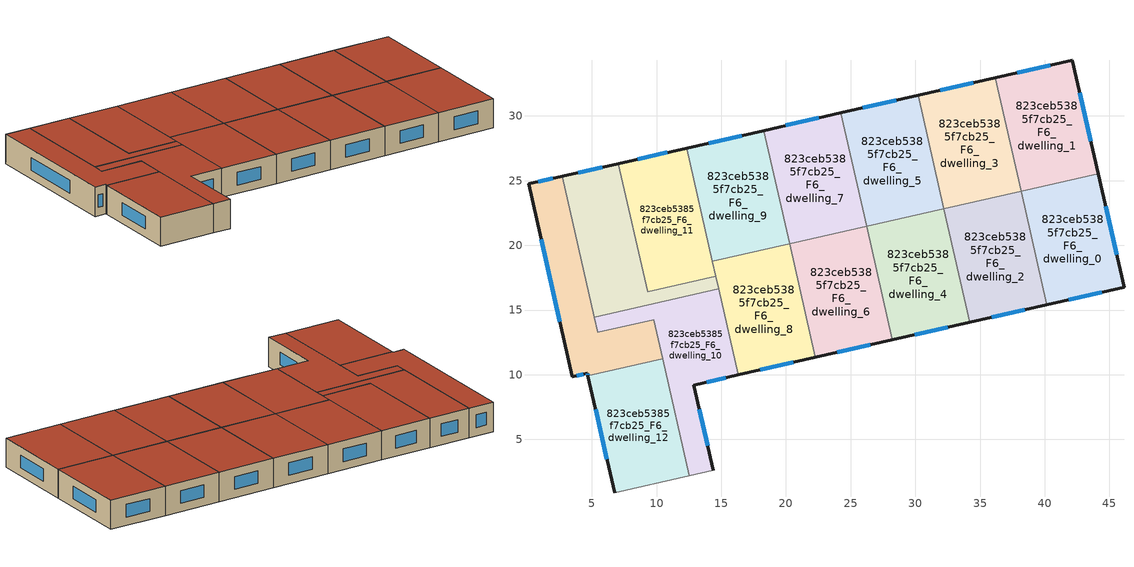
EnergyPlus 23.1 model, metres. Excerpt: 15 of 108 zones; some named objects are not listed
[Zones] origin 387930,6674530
823ceb5385f7cb25_F6_dwelling_0
 floor to 823ceb5385f7cb25_F5_dwelling_0 (EU_floor_Construction): 44.13,25.53 46.12,16.76 40.16,15.41 38.16,24.17 z18
 wall outside (EU_wall_Construction): 40.16,15.41 46.12,16.76 44.13,25.53 z18:21
 wall to 823ceb5385f7cb25_F6_dwelling_1 (EU_wall_Construction): 44.13,25.53 38.16,24.17 z18:21
 wall to 823ceb5385f7cb25_F6_dwelling_2 (EU_wall_Construction): 38.17,24.17 40.16,15.41 z18:21
 window (EU_Window_Construction): 45.55,19.27 44.7,23.02 / 41.86,15.79 44.42,16.38 z18.86:20.14
 roof outside (EU_roof_Construction): 46.12,16.76 44.13,25.53 38.16,24.17 40.16,15.41 z21
823ceb5385f7cb25_F6_dwelling_1
 floor to 823ceb5385f7cb25_F5_dwelling_1 (EU_floor_Construction): 42.14,34.29 44.13,25.53 38.16,24.17 36.17,32.94 z18
 wall outside (EU_wall_Construction): 44.13,25.53 42.14,34.29 36.17,32.94 z18:21
 wall to 823ceb5385f7cb25_F6_dwelling_3 (EU_wall_Construction): 36.17,32.94 38.16,24.17 z18:21
 window (EU_Window_Construction): 43.56,28.03 42.71,31.79 / 40.44,33.91 37.88,33.33 z18.86:20.14
 roof outside (EU_roof_Construction): 44.13,25.53 42.14,34.29 36.17,32.94 38.16,24.17 z21
823ceb5385f7cb25_F6_dwelling_10
 floor to 823ceb5385f7cb25_F5_dwelling_10 (EU_floor_Construction): 14.79,16.63 16.3,9.98 12.88,9.21 14.38,2.62 12.53,2.21 9.79,14.26 5.45,13.28 5.19,14.45 z18
 wall outside (EU_wall_Construction): 14.38,2.62 12.88,9.21 16.3,9.98 z18:21
 wall adiabatic (EU_wall_Construction): 12.53,2.21 14.38,2.62 z18:21
 wall to 823ceb5385f7cb25_F6_dwelling_14 (EU_wall_Construction): 5.19,14.45 5.45,13.28 9.79,14.26 10.47,11.25 z18:21
 wall to 823ceb5385f7cb25_F6_dwelling_13 (EU_wall_Construction): 14.79,16.63 5.19,14.45 z18:21
 wall to 823ceb5385f7cb25_F6_dwelling_12 (EU_wall_Construction): 10.47,11.25 12.53,2.21 z18:21
 wall to 823ceb5385f7cb25_F6_dwelling_8 (EU_wall_Construction): 16.3,9.98 14.79,16.63 z18:21
 window (EU_Window_Construction): 13.95,4.5 13.31,7.33 / 13.86,9.43 15.33,9.76 z18.86:20.14
 roof outside (EU_roof_Construction): 14.38,2.62 12.88,9.21 16.3,9.98 14.79,16.63 5.19,14.45 5.45,13.28 9.79,14.26 12.53,2.21 z21
823ceb5385f7cb25_F6_dwelling_11
 floor to 823ceb5385f7cb25_F5_dwelling_11 (EU_floor_Construction): 12.32,27.52 14.57,17.6 9.3,16.4 7.05,26.32 z18
 wall outside (EU_wall_Construction): 12.32,27.52 7.05,26.32 z18:21
 wall to 823ceb5385f7cb25_F6_dwelling_13 (EU_wall_Construction): 7.05,26.32 9.3,16.4 14.57,17.6 z18:21
 wall to 823ceb5385f7cb25_F6_dwelling_9 (EU_wall_Construction): 14.31,18.75 12.32,27.52 z18:21
 wall to 823ceb5385f7cb25_F6_dwelling_8 (EU_wall_Construction): 14.57,17.6 14.31,18.75 z18:21
 window (EU_Window_Construction): 10.81,27.18 8.56,26.67 z18.86:20.14
 roof outside (EU_roof_Construction): 14.57,17.6 12.32,27.52 7.05,26.32 9.3,16.4 z21
823ceb5385f7cb25_F6_dwelling_12
 floor to 823ceb5385f7cb25_F5_dwelling_12 (EU_floor_Construction): 10.47,11.25 12.53,2.21 6.75,0.89 4.69,9.94 z18
 wall outside (EU_wall_Construction): 4.69,9.94 6.75,0.89 z18:21
 wall to 823ceb5385f7cb25_F6_dwelling_14 (EU_wall_Construction): 10.47,11.25 4.69,9.94 z18:21
 wall adiabatic (EU_wall_Construction): 6.75,0.89 12.53,2.21 z18:21
 window (EU_Window_Construction): 5.28,7.35 6.16,3.48 z18.86:20.14
 roof outside (EU_roof_Construction): 12.53,2.21 10.47,11.25 4.69,9.94 6.75,0.89 z21
823ceb5385f7cb25_F6_dwelling_13
 floor to 823ceb5385f7cb25_F5_dwelling_13 (EU_floor_Construction): 7.05,26.32 9.3,16.4 14.57,17.6 14.79,16.63 5.19,14.45 2.72,25.34 z18
 wall outside (EU_wall_Construction): 7.05,26.32 2.72,25.34 z18:21
 wall to 823ceb5385f7cb25_F6_dwelling_14 (EU_wall_Construction): 2.72,25.34 5.19,14.45 z18:21
 wall to 823ceb5385f7cb25_F6_dwelling_8 (EU_wall_Construction): 14.79,16.63 14.57,17.6 z18:21
 window (EU_Window_Construction): 5.81,26.04 3.95,25.62 z18.86:20.14
 roof outside (EU_roof_Construction): 14.79,16.63 14.57,17.6 9.3,16.4 7.05,26.32 2.72,25.34 5.19,14.45 z21
823ceb5385f7cb25_F6_dwelling_14
 floor to 823ceb5385f7cb25_F5_dwelling_14 (EU_floor_Construction): 2.72,25.34 5.45,13.28 9.79,14.26 10.47,11.25 4.69,9.94 4.66,10.11 3.48,9.84 0.1,24.75 z18
 wall outside (EU_wall_Construction): 2.72,25.34 0.1,24.75 3.48,9.84 4.66,10.11 4.69,9.94 z18:21
 window (EU_Window_Construction): 1.97,25.17 0.85,24.92 / 4.67,10.06 4.68,9.99 / 3.82,9.92 4.32,10.03 / 1.07,20.49 2.52,14.1 z18.86:20.14
 roof outside (EU_roof_Construction): 10.47,11.25 9.79,14.26 5.45,13.28 2.72,25.34 0.1,24.75 3.48,9.84 4.66,10.11 4.69,9.94 z21
823ceb5385f7cb25_F6_dwelling_2
 floor to 823ceb5385f7cb25_F5_dwelling_2 (EU_floor_Construction): 38.16,24.17 40.16,15.41 34.19,14.05 32.2,22.82 z18
 wall outside (EU_wall_Construction): 34.19,14.05 40.16,15.41 z18:21
 wall to 823ceb5385f7cb25_F6_dwelling_3 (EU_wall_Construction): 38.16,24.17 32.2,22.82 z18:21
 wall to 823ceb5385f7cb25_F6_dwelling_4 (EU_wall_Construction): 32.2,22.82 34.19,14.05 z18:21
 window (EU_Window_Construction): 35.9,14.44 38.45,15.02 z18.86:20.14
 roof outside (EU_roof_Construction): 40.16,15.41 38.16,24.17 32.2,22.82 34.19,14.05 z21
823ceb5385f7cb25_F6_dwelling_3
 floor to 823ceb5385f7cb25_F5_dwelling_3 (EU_floor_Construction): 36.17,32.94 38.16,24.17 32.2,22.82 30.21,31.58 z18
 wall outside (EU_wall_Construction): 36.17,32.94 30.21,31.58 z18:21
 wall to 823ceb5385f7cb25_F6_dwelling_5 (EU_wall_Construction): 30.21,31.58 32.2,22.82 z18:21
 window (EU_Window_Construction): 34.47,32.55 31.91,31.97 z18.86:20.14
 roof outside (EU_roof_Construction): 38.16,24.17 36.17,32.94 30.21,31.58 32.2,22.82 z21
823ceb5385f7cb25_F6_dwelling_4
 floor to 823ceb5385f7cb25_F5_dwelling_4 (EU_floor_Construction): 32.2,22.82 34.19,14.05 28.23,12.7 26.24,21.46 z18
 wall outside (EU_wall_Construction): 28.23,12.7 34.19,14.05 z18:21
 wall to 823ceb5385f7cb25_F6_dwelling_6 (EU_wall_Construction): 26.24,21.46 28.23,12.7 z18:21
 wall to 823ceb5385f7cb25_F6_dwelling_5 (EU_wall_Construction): 32.2,22.82 26.24,21.46 z18:21
 window (EU_Window_Construction): 29.93,13.08 32.49,13.66 z18.86:20.14
 roof outside (EU_roof_Construction): 34.19,14.05 32.2,22.82 26.24,21.46 28.23,12.7 z21
823ceb5385f7cb25_F6_dwelling_5
 floor to 823ceb5385f7cb25_F5_dwelling_5 (EU_floor_Construction): 30.21,31.58 32.2,22.82 26.24,21.46 24.25,30.23 z18
 wall outside (EU_wall_Construction): 30.21,31.58 24.25,30.23 z18:21
 wall to 823ceb5385f7cb25_F6_dwelling_7 (EU_wall_Construction): 24.25,30.23 26.24,21.46 z18:21
 window (EU_Window_Construction): 28.51,31.2 25.95,30.62 z18.86:20.14
 roof outside (EU_roof_Construction): 32.2,22.82 30.21,31.58 24.25,30.23 26.24,21.46 z21
823ceb5385f7cb25_F6_dwelling_6
 floor to 823ceb5385f7cb25_F5_dwelling_6 (EU_floor_Construction): 26.24,21.46 28.23,12.7 22.27,11.34 20.27,20.11 z18
 wall outside (EU_wall_Construction): 22.27,11.34 28.23,12.7 z18:21
 wall to 823ceb5385f7cb25_F6_dwelling_7 (EU_wall_Construction): 26.24,21.46 20.27,20.11 z18:21
 wall to 823ceb5385f7cb25_F6_dwelling_8 (EU_wall_Construction): 20.27,20.11 22.27,11.34 z18:21
 window (EU_Window_Construction): 23.97,11.73 26.52,12.31 z18.86:20.14
 roof outside (EU_roof_Construction): 28.23,12.7 26.24,21.46 20.27,20.11 22.27,11.34 z21
823ceb5385f7cb25_F6_dwelling_7
 floor to 823ceb5385f7cb25_F5_dwelling_7 (EU_floor_Construction): 24.25,30.23 26.24,21.46 20.27,20.11 18.28,28.88 z18
 wall outside (EU_wall_Construction): 24.25,30.23 18.28,28.88 z18:21
 wall to 823ceb5385f7cb25_F6_dwelling_9 (EU_wall_Construction): 18.28,28.88 20.27,20.11 z18:21
 window (EU_Window_Construction): 22.54,29.84 19.99,29.26 z18.86:20.14
 roof outside (EU_roof_Construction): 26.24,21.46 24.25,30.23 18.28,28.88 20.27,20.11 z21
823ceb5385f7cb25_F6_dwelling_8
 floor to 823ceb5385f7cb25_F5_dwelling_8 (EU_floor_Construction): 20.27,20.11 22.27,11.34 16.3,9.98 14.31,18.75 z18
 wall outside (EU_wall_Construction): 16.3,9.98 22.27,11.34 z18:21
 wall to 823ceb5385f7cb25_F6_dwelling_9 (EU_wall_Construction): 20.27,20.11 14.31,18.75 z18:21
 window (EU_Window_Construction): 18.01,10.37 20.56,10.95 z18.86:20.14
 roof outside (EU_roof_Construction): 22.27,11.34 20.27,20.11 14.31,18.75 16.3,9.98 z21
823ceb5385f7cb25_F6_dwelling_9
 floor to 823ceb5385f7cb25_F5_dwelling_9 (EU_floor_Construction): 18.28,28.88 20.27,20.11 14.31,18.75 12.32,27.52 z18
 wall outside (EU_wall_Construction): 18.28,28.88 12.32,27.52 z18:21
 window (EU_Window_Construction): 16.58,28.49 14.02,27.91 z18.86:20.14
 roof outside (EU_roof_Construction): 20.27,20.11 18.28,28.88 12.32,27.52 14.31,18.75 z21
[Building]
EU S2 Campaign: North Axis=0; Terrain=City; Solar Distribution=FullExterior
[Site:Location]
Helsinki-Vantaa.AP: Latitude=60.317; Longitude=24.963; Time Zone=2; Elevation=54.6
[SizingPeriod:WeatherFileDays]
AnnualSizingPeriod: Begin Month=1; Begin Day of Month=1; End Month=12; End Day of Month=31; Day of Week for Start Day=Monday; Use Weather File Daylight Saving Period=No; Use Weather File Rain and Snow Indicators=No
[MATERIAL]
EU_InternalMass_Material: Roughness=MediumRough; Thickness=0.1; Conductivity=1; Density=1800; Specific Heat=900; Thermal Absorptance=0.9; Solar Absorptance=0.7; Visible Absorptance=0.7
[MATERIAL:NOMASS] Roughness=MediumRough; Thermal Absorptance=0.9; Solar Absorptance=0.7; Visible Absorptance=0.7
Name | Thermal Resistance
EU_wall_NoMass | 5.91765
EU_roof_NoMass | 11.1778
EU_floor_NoMass | 6.2875
[WINDOWMATERIAL:SIMPLEGLAZINGSYSTEM]
EU_Window_SimpleGlazing: UFactor=0.994035; Solar Heat Gain Coefficient=0.7; Visible Transmittance=0.7
[CONSTRUCTION]
EU_wall_Construction: EU_wall_NoMass
EU_roof_Construction: EU_roof_NoMass
EU_floor_Construction: EU_floor_NoMass
EU_Window_Construction: EU_Window_SimpleGlazing
EU_InternalMass_Construction: EU_InternalMass_Material
[ZONE] Type=1; Multiplier=1; Ceiling Height=autocalculate; Floor Area=autocalculate; Part of Total Floor Area=Yes
Name | Volume
823ceb5385f7cb25_F6_dwelling_0 | 164.96
823ceb5385f7cb25_F6_dwelling_1 | 164.955
823ceb5385f7cb25_F6_dwelling_10 | 164.94
823ceb5385f7cb25_F6_dwelling_11 | 164.931
823ceb5385f7cb25_F6_dwelling_12; 823ceb5385f7cb25_F6_dwelling_4 | 164.947
823ceb5385f7cb25_F6_dwelling_13 | 164.944
823ceb5385f7cb25_F6_dwelling_14 | 164.949
823ceb5385f7cb25_F6_dwelling_2 | 164.935
823ceb5385f7cb25_F6_dwelling_3; 823ceb5385f7cb25_F6_dwelling_6 | 164.938
823ceb5385f7cb25_F6_dwelling_5 | 164.952
823ceb5385f7cb25_F6_dwelling_7; 823ceb5385f7cb25_F6_dwelling_8 | 164.933
823ceb5385f7cb25_F6_dwelling_9 | 164.957
[INTERNALMASS] Construction=EU_InternalMass_Construction
Name | Zone or ZoneList | Surface Area
823ceb5385f7cb25_F6_dwelling_0_EU_InternalMass | 823ceb5385f7cb25_F6_dwelling_0 | 54.9856
823ceb5385f7cb25_F6_dwelling_1_EU_InternalMass | 823ceb5385f7cb25_F6_dwelling_1 | 54.9866
823ceb5385f7cb25_F6_dwelling_2_EU_InternalMass | 823ceb5385f7cb25_F6_dwelling_2 | 54.9782
823ceb5385f7cb25_F6_dwelling_3_EU_InternalMass | 823ceb5385f7cb25_F6_dwelling_3 | 54.9803
823ceb5385f7cb25_F6_dwelling_4_EU_InternalMass | 823ceb5385f7cb25_F6_dwelling_4 | 54.9822
823ceb5385f7cb25_F6_dwelling_5_EU_InternalMass | 823ceb5385f7cb25_F6_dwelling_5 | 54.9857
823ceb5385f7cb25_F6_dwelling_6_EU_InternalMass | 823ceb5385f7cb25_F6_dwelling_6 | 54.9797
823ceb5385f7cb25_F6_dwelling_7_EU_InternalMass | 823ceb5385f7cb25_F6_dwelling_7 | 54.9778
823ceb5385f7cb25_F6_dwelling_8_EU_InternalMass | 823ceb5385f7cb25_F6_dwelling_8 | 54.9777
823ceb5385f7cb25_F6_dwelling_9_EU_InternalMass | 823ceb5385f7cb25_F6_dwelling_9 | 54.9857
823ceb5385f7cb25_F6_dwelling_10_EU_InternalMass | 823ceb5385f7cb25_F6_dwelling_10 | 54.9795
823ceb5385f7cb25_F6_dwelling_11_EU_InternalMass | 823ceb5385f7cb25_F6_dwelling_11 | 54.9773
823ceb5385f7cb25_F6_dwelling_12_EU_InternalMass | 823ceb5385f7cb25_F6_dwelling_12 | 54.9817
823ceb5385f7cb25_F6_dwelling_13_EU_InternalMass | 823ceb5385f7cb25_F6_dwelling_13 | 54.9811
823ceb5385f7cb25_F6_dwelling_14_EU_InternalMass | 823ceb5385f7cb25_F6_dwelling_14 | 54.9834
[OTHEREQUIPMENT] Fuel Type=Electricity; Design Level Calculation Method=Watts/Area; Power per Zone Floor Area=1; Fraction Latent=0; Fraction Radiant=0; Fraction Lost=0; Carbon Dioxide Generation Rate=0; EndUse Subcategory=EU_Step8_InternalGains
Name | Zone or ZoneList or Space or SpaceList | Schedule
EU_Step8_InternalGain_823ceb5385f7cb25_F6_dwelling_0_f000 | 823ceb5385f7cb25_F6_dwelling_0 | EU_Step8_GainSchedule_823ceb5385f7cb25_F6_dwelling_0_f000
EU_Step8_InternalGain_823ceb5385f7cb25_F6_dwelling_1_f000 | 823ceb5385f7cb25_F6_dwelling_1 | EU_Step8_GainSchedule_823ceb5385f7cb25_F6_dwelling_1_f000
EU_Step8_InternalGain_823ceb5385f7cb25_F6_dwelling_2_f000 | 823ceb5385f7cb25_F6_dwelling_2 | EU_Step8_GainSchedule_823ceb5385f7cb25_F6_dwelling_2_f000
EU_Step8_InternalGain_823ceb5385f7cb25_F6_dwelling_3_f000 | 823ceb5385f7cb25_F6_dwelling_3 | EU_Step8_GainSchedule_823ceb5385f7cb25_F6_dwelling_3_f000
EU_Step8_InternalGain_823ceb5385f7cb25_F6_dwelling_4_f000 | 823ceb5385f7cb25_F6_dwelling_4 | EU_Step8_GainSchedule_823ceb5385f7cb25_F6_dwelling_4_f000
EU_Step8_InternalGain_823ceb5385f7cb25_F6_dwelling_5_f000 | 823ceb5385f7cb25_F6_dwelling_5 | EU_Step8_GainSchedule_823ceb5385f7cb25_F6_dwelling_5_f000
EU_Step8_InternalGain_823ceb5385f7cb25_F6_dwelling_6_f000 | 823ceb5385f7cb25_F6_dwelling_6 | EU_Step8_GainSchedule_823ceb5385f7cb25_F6_dwelling_6_f000
EU_Step8_InternalGain_823ceb5385f7cb25_F6_dwelling_7_f000 | 823ceb5385f7cb25_F6_dwelling_7 | EU_Step8_GainSchedule_823ceb5385f7cb25_F6_dwelling_7_f000
EU_Step8_InternalGain_823ceb5385f7cb25_F6_dwelling_8_f000 | 823ceb5385f7cb25_F6_dwelling_8 | EU_Step8_GainSchedule_823ceb5385f7cb25_F6_dwelling_8_f000
EU_Step8_InternalGain_823ceb5385f7cb25_F6_dwelling_9_f000 | 823ceb5385f7cb25_F6_dwelling_9 | EU_Step8_GainSchedule_823ceb5385f7cb25_F6_dwelling_9_f000
EU_Step8_InternalGain_823ceb5385f7cb25_F6_dwelling_10_f000 | 823ceb5385f7cb25_F6_dwelling_10 | EU_Step8_GainSchedule_823ceb5385f7cb25_F6_dwelling_10_f000
EU_Step8_InternalGain_823ceb5385f7cb25_F6_dwelling_11_f000 | 823ceb5385f7cb25_F6_dwelling_11 | EU_Step8_GainSchedule_823ceb5385f7cb25_F6_dwelling_11_f000
EU_Step8_InternalGain_823ceb5385f7cb25_F6_dwelling_12_f000 | 823ceb5385f7cb25_F6_dwelling_12 | EU_Step8_GainSchedule_823ceb5385f7cb25_F6_dwelling_12_f000
EU_Step8_InternalGain_823ceb5385f7cb25_F6_dwelling_13_f000 | 823ceb5385f7cb25_F6_dwelling_13 | EU_Step8_GainSchedule_823ceb5385f7cb25_F6_dwelling_13_f000
EU_Step8_InternalGain_823ceb5385f7cb25_F6_dwelling_14_f000 | 823ceb5385f7cb25_F6_dwelling_14 | EU_Step8_GainSchedule_823ceb5385f7cb25_F6_dwelling_14_f000
[ZONEVENTILATION:DESIGNFLOWRATE] Schedule=EU_AlwaysOn; Design Flow Rate Calculation Method=AirChanges/Hour; Air Changes per Hour=0.596421; Ventilation Type=Natural; Fan Pressure Rise=0; Fan Total Efficiency=1; Constant Term Coefficient=1; Temperature Term Coefficient=0; Velocity Term Coefficient=0; Velocity Squared Term Coefficient=0; Minimum Indoor Temperature=-100; Maximum Indoor Temperature=100; Delta Temperature=-100; Minimum Outdoor Temperature=-100; Maximum Outdoor Temperature=100; Maximum Wind Speed=40
Name | Zone or ZoneList or Space or SpaceList
EU_ConstantAir_823ceb5385f7cb25_F6_dwelling_0 | 823ceb5385f7cb25_F6_dwelling_0
EU_ConstantAir_823ceb5385f7cb25_F6_dwelling_1 | 823ceb5385f7cb25_F6_dwelling_1
EU_ConstantAir_823ceb5385f7cb25_F6_dwelling_2 | 823ceb5385f7cb25_F6_dwelling_2
EU_ConstantAir_823ceb5385f7cb25_F6_dwelling_3 | 823ceb5385f7cb25_F6_dwelling_3
EU_ConstantAir_823ceb5385f7cb25_F6_dwelling_4 | 823ceb5385f7cb25_F6_dwelling_4
EU_ConstantAir_823ceb5385f7cb25_F6_dwelling_5 | 823ceb5385f7cb25_F6_dwelling_5
EU_ConstantAir_823ceb5385f7cb25_F6_dwelling_6 | 823ceb5385f7cb25_F6_dwelling_6
EU_ConstantAir_823ceb5385f7cb25_F6_dwelling_7 | 823ceb5385f7cb25_F6_dwelling_7
EU_ConstantAir_823ceb5385f7cb25_F6_dwelling_8 | 823ceb5385f7cb25_F6_dwelling_8
EU_ConstantAir_823ceb5385f7cb25_F6_dwelling_9 | 823ceb5385f7cb25_F6_dwelling_9
EU_ConstantAir_823ceb5385f7cb25_F6_dwelling_10 | 823ceb5385f7cb25_F6_dwelling_10
EU_ConstantAir_823ceb5385f7cb25_F6_dwelling_11 | 823ceb5385f7cb25_F6_dwelling_11
EU_ConstantAir_823ceb5385f7cb25_F6_dwelling_12 | 823ceb5385f7cb25_F6_dwelling_12
EU_ConstantAir_823ceb5385f7cb25_F6_dwelling_13 | 823ceb5385f7cb25_F6_dwelling_13
EU_ConstantAir_823ceb5385f7cb25_F6_dwelling_14 | 823ceb5385f7cb25_F6_dwelling_14
[HVACTEMPLATE:ZONE:IDEALLOADSAIRSYSTEM] System Availability Schedule=EU_AlwaysOn; Maximum Heating Supply Air Temperature=50; Minimum Cooling Supply Air Temperature=13; Maximum Heating Supply Air Humidity Ratio=0.0156; Minimum Cooling Supply Air Humidity Ratio=0.0077; Heating Limit=NoLimit; Cooling Limit=NoLimit; Heating Availability Schedule=EU_AlwaysOn; Cooling Availability Schedule=EU_CoolingOff; Dehumidification Control Type=ConstantSensibleHeatRatio; Cooling Sensible Heat Ratio=0.7; Dehumidification Setpoint=60; Humidification Control Type=None; Humidification Setpoint=30; Outdoor Air Method=None; Outdoor Air Flow Rate per Person=0.00944; Outdoor Air Flow Rate per Zone Floor Area=0; Outdoor Air Flow Rate per Zone=0; Demand Controlled Ventilation Type=None; Outdoor Air Economizer Type=NoEconomizer; Heat Recovery Type=None; Sensible Heat Recovery Effectiveness=0.7; Latent Heat Recovery Effectiveness=0.65
Name | Template Thermostat
823ceb5385f7cb25_F6_dwelling_0 | EU_HeatOnly_823ceb5385f7cb25_F6_dwelling_0
823ceb5385f7cb25_F6_dwelling_1 | EU_HeatOnly_823ceb5385f7cb25_F6_dwelling_1
823ceb5385f7cb25_F6_dwelling_2 | EU_HeatOnly_823ceb5385f7cb25_F6_dwelling_2
823ceb5385f7cb25_F6_dwelling_3 | EU_HeatOnly_823ceb5385f7cb25_F6_dwelling_3
823ceb5385f7cb25_F6_dwelling_4 | EU_HeatOnly_823ceb5385f7cb25_F6_dwelling_4
823ceb5385f7cb25_F6_dwelling_5 | EU_HeatOnly_823ceb5385f7cb25_F6_dwelling_5
823ceb5385f7cb25_F6_dwelling_6 | EU_HeatOnly_823ceb5385f7cb25_F6_dwelling_6
823ceb5385f7cb25_F6_dwelling_7 | EU_HeatOnly_823ceb5385f7cb25_F6_dwelling_7
823ceb5385f7cb25_F6_dwelling_8 | EU_HeatOnly_823ceb5385f7cb25_F6_dwelling_8
823ceb5385f7cb25_F6_dwelling_9 | EU_HeatOnly_823ceb5385f7cb25_F6_dwelling_9
823ceb5385f7cb25_F6_dwelling_10 | EU_HeatOnly_823ceb5385f7cb25_F6_dwelling_10
823ceb5385f7cb25_F6_dwelling_11 | EU_HeatOnly_823ceb5385f7cb25_F6_dwelling_11
823ceb5385f7cb25_F6_dwelling_12 | EU_HeatOnly_823ceb5385f7cb25_F6_dwelling_12
823ceb5385f7cb25_F6_dwelling_13 | EU_HeatOnly_823ceb5385f7cb25_F6_dwelling_13
823ceb5385f7cb25_F6_dwelling_14 | EU_HeatOnly_823ceb5385f7cb25_F6_dwelling_14
[SIZING:ZONE] Zone Cooling Design Supply Air Temperature Input Method=SupplyAirTemperature; Zone Cooling Design Supply Air Temperature=13; Zone Heating Design Supply Air Temperature Input Method=SupplyAirTemperature; Zone Heating Design Supply Air Temperature=50; Zone Cooling Design Supply Air Humidity Ratio=0.008; Zone Heating Design Supply Air Humidity Ratio=0.008; Cooling Design Air Flow Method=DesignDay; Cooling Design Air Flow Rate=0; Cooling Minimum Air Flow per Zone Floor Area=0.000762; Cooling Minimum Air Flow=0; Cooling Minimum Air Flow Fraction=0.2; Heating Design Air Flow Method=DesignDay; Heating Design Air Flow Rate=0; Heating Maximum Air Flow per Zone Floor Area=0.002032; Heating Maximum Air Flow=0.141576; Heating Maximum Air Flow Fraction=0.3; Account for Dedicated Outdoor Air System=No; Dedicated Outdoor Air System Control Strategy=NeutralSupplyAir; Dedicated Outdoor Air Low Setpoint Temperature for Design=autosize; Dedicated Outdoor Air High Setpoint Temperature for Design=autosize; Zone Load Sizing Method=Sensible Load Only No Latent Load; Zone Latent Cooling Design Supply Air Humidity Ratio Input Method=HumidityRatioDifference; Zone Cooling Design Supply Air Humidity Ratio Difference=0.005; Zone Latent Heating Design Supply Air Humidity Ratio Input Method=HumidityRatioDifference; Zone Humidification Design Supply Air Humidity Ratio Difference=0.005
823ceb5385f7cb25_F6_dwelling_0; 823ceb5385f7cb25_F6_dwelling_1; 823ceb5385f7cb25_F6_dwelling_2; 823ceb5385f7cb25_F6_dwelling_3; 823ceb5385f7cb25_F6_dwelling_4; 823ceb5385f7cb25_F6_dwelling_5; 823ceb5385f7cb25_F6_dwelling_6; 823ceb5385f7cb25_F6_dwelling_7; 823ceb5385f7cb25_F6_dwelling_8; 823ceb5385f7cb25_F6_dwelling_9; 823ceb5385f7cb25_F6_dwelling_10; 823ceb5385f7cb25_F6_dwelling_11; 823ceb5385f7cb25_F6_dwelling_12; 823ceb5385f7cb25_F6_dwelling_13; 823ceb5385f7cb25_F6_dwelling_14
[SCHEDULE:CONSTANT]
Name | Hourly Value
EU_AlwaysOn | 1
EU_CoolingOff | 0
[SCHEDULE:FILE] Column Number=1; Rows to Skip at Top=0; Number of Hours of Data=8760; Column Separator=Comma; Interpolate to Timestep=No; Minutes per Item=60; Adjust Schedule for Daylight Savings=Yes
Name | File
EU_Step8_GainSchedule_823ceb5385f7cb25_F6_dwelling_0_f000 | ../../schedules/823ceb5385f7cb25/823ceb5385f7cb25_F6_dwelling_0_f000_gain.csv
EU_Step8_GainSchedule_823ceb5385f7cb25_F6_dwelling_1_f000 | ../../schedules/823ceb5385f7cb25/823ceb5385f7cb25_F6_dwelling_1_f000_gain.csv
EU_Step8_GainSchedule_823ceb5385f7cb25_F6_dwelling_2_f000 | ../../schedules/823ceb5385f7cb25/823ceb5385f7cb25_F6_dwelling_2_f000_gain.csv
EU_Step8_GainSchedule_823ceb5385f7cb25_F6_dwelling_3_f000 | ../../schedules/823ceb5385f7cb25/823ceb5385f7cb25_F6_dwelling_3_f000_gain.csv
EU_Step8_GainSchedule_823ceb5385f7cb25_F6_dwelling_4_f000 | ../../schedules/823ceb5385f7cb25/823ceb5385f7cb25_F6_dwelling_4_f000_gain.csv
EU_Step8_GainSchedule_823ceb5385f7cb25_F6_dwelling_5_f000 | ../../schedules/823ceb5385f7cb25/823ceb5385f7cb25_F6_dwelling_5_f000_gain.csv
EU_Step8_GainSchedule_823ceb5385f7cb25_F6_dwelling_6_f000 | ../../schedules/823ceb5385f7cb25/823ceb5385f7cb25_F6_dwelling_6_f000_gain.csv
EU_Step8_GainSchedule_823ceb5385f7cb25_F6_dwelling_7_f000 | ../../schedules/823ceb5385f7cb25/823ceb5385f7cb25_F6_dwelling_7_f000_gain.csv
EU_Step8_GainSchedule_823ceb5385f7cb25_F6_dwelling_8_f000 | ../../schedules/823ceb5385f7cb25/823ceb5385f7cb25_F6_dwelling_8_f000_gain.csv
EU_Step8_GainSchedule_823ceb5385f7cb25_F6_dwelling_9_f000 | ../../schedules/823ceb5385f7cb25/823ceb5385f7cb25_F6_dwelling_9_f000_gain.csv
EU_Step8_GainSchedule_823ceb5385f7cb25_F6_dwelling_10_f000 | ../../schedules/823ceb5385f7cb25/823ceb5385f7cb25_F6_dwelling_10_f000_gain.csv
EU_Step8_GainSchedule_823ceb5385f7cb25_F6_dwelling_11_f000 | ../../schedules/823ceb5385f7cb25/823ceb5385f7cb25_F6_dwelling_11_f000_gain.csv
EU_Step8_GainSchedule_823ceb5385f7cb25_F6_dwelling_12_f000 | ../../schedules/823ceb5385f7cb25/823ceb5385f7cb25_F6_dwelling_12_f000_gain.csv
EU_Step8_GainSchedule_823ceb5385f7cb25_F6_dwelling_13_f000 | ../../schedules/823ceb5385f7cb25/823ceb5385f7cb25_F6_dwelling_13_f000_gain.csv
EU_Step8_GainSchedule_823ceb5385f7cb25_F6_dwelling_14_f000 | ../../schedules/823ceb5385f7cb25/823ceb5385f7cb25_F6_dwelling_14_f000_gain.csv
